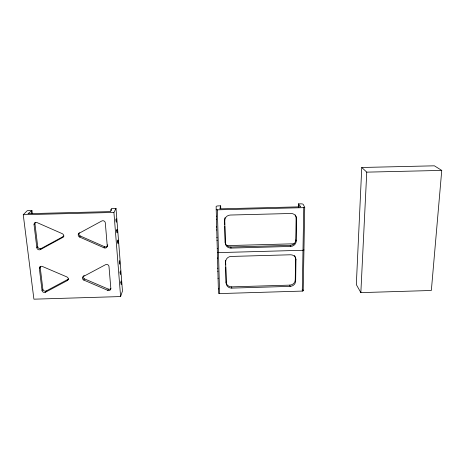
<?xml version="1.0" encoding="UTF-8"?>
<svg xmlns="http://www.w3.org/2000/svg" width="465" height="465" viewBox="0 0 465 465"><rect width="100%" height="100%" fill="white"/><g stroke="black" fill="none" stroke-linecap="round" stroke-linejoin="round"><path stroke-width="0.7" d="M225.757 267.073L226.17 283.191A5.493 5.092 -5.1 0 0 231.762 288.108L290.148 286.364A5.481 5.051 -15.6 0 0 295.653 281.139L295.252 279.93L295.548 258.714A5.516 5.144 -17.4 0 0 294.362 255.483M224.822 226.13L225.252 242.939A5.609 5.313 -5.2 0 0 230.966 248.083L290.596 246.444A5.603 5.266 -19.4 0 0 296.222 241.01L295.804 239.969L296.112 217.841A5.644 5.359 -22.7 0 0 295.24 214.906M295.653 281.139L295.955 259.83L295.548 258.714M296.222 241.01L296.536 218.782L296.112 217.841M298.332 206.797L298.379 203.897L300.681 203.839A2.244 0.587 0.6 0 1 303.192 204.368L304.72 207.314L303.203 290.631A1.093 0.424 1.5 0 1 302.267 291.09L219.585 293.584A1.093 0.43 -1.7 0 1 218.474 293.183L216.132 206.547A2.244 0.593 -1.4 0 1 218.352 205.896L220.672 205.838L219.887 208.849L300.762 206.815L298.379 203.897M298.664 207.419L298.704 204.565M302.267 291.09L303.75 207.646A1.139 0.302 0.7 0 0 304.72 207.314M361.764 167.487L356.324 284.592L360.846 292.625L431.346 290.48L441.75 170.405L434.38 165.819L361.764 167.487L366.757 172.143L441.75 170.405M360.846 292.625L366.757 172.143M31.957 210.558L27.301 210.674L23.25 214.72L33.904 299.181L120.609 296.565L122.469 291.032L116.006 208.454L111.397 208.57L110.67 211.598L27.97 213.685L31.957 210.558L32.312 213.441M84.107 275.228L83.485 276.448A2.255 2.04 17.4 0 0 83.84 280.099L107.764 290.352L108.264 289.079A2.22 2.011 14 0 0 110.856 288.579M107.246 245.863L105.305 222.834A2.319 2.151 22.6 0 0 101.794 220.985L79.23 233.215A2.319 2.122 22.9 0 0 79.608 237.04L104.108 247.839A2.29 2.104 19.1 0 0 107.246 245.863L107.758 244.782M104.108 247.839L104.637 246.746A2.279 2.098 19.1 0 0 107.688 245.508M83.84 280.099L84.461 278.866A2.249 2.029 17.4 0 1 83.125 276.472M120.609 296.565L113.925 212.435L116.006 208.454M40.333 266.271A2.29 2.04 21.9 0 0 40.199 267.23L39.356 268.421L42.03 290.497A2.267 2.005 19.5 0 0 45.5 292.206L67.28 280.581L67.983 279.349A2.261 2.023 19 0 0 68.57 278.872M79.608 237.04L80.265 235.993A2.308 2.116 23 0 1 79.283 232.686M45.5 292.206L46.302 290.921L67.983 279.349M42.03 290.497L42.85 289.218L40.199 267.23M35.206 222.427A2.36 2.122 27.2 0 0 34.945 223.677L34.055 224.671L36.851 247.775A2.331 2.087 24.2 0 0 40.409 249.577L62.665 237.487L63.403 236.441A2.325 2.11 24.4 0 0 64.007 235.941M40.409 249.577L41.257 248.473L63.403 236.441M36.851 247.775L37.717 246.677L34.945 223.677M83.485 276.448L105.555 264.69A2.261 2.063 16.4 0 1 108.984 266.445L110.839 288.457A2.232 2.023 13.9 0 1 107.764 290.352M226.1 281.964A5.464 5.074 -5.1 0 0 231.663 286.864L289.771 285.132A5.452 5.034 -15.6 0 0 295.252 279.93M226.525 245.63L294.351 243.776M225.182 241.887A5.58 5.289 -5.2 0 0 230.867 247.008L290.212 245.381A5.574 5.243 -19.5 0 0 295.804 239.969M23.25 214.72L113.925 212.435M216.213 209.546A1.139 0.308 -1.4 0 0 217.364 209.825L303.75 207.646M84.461 278.866L108.264 289.079M80.265 235.993L104.637 246.746M290.212 245.381L290.596 246.444M302.913 289.805L303.203 290.631M289.771 285.132L290.148 286.364M31.271 211.261L31.533 213.389M230.867 247.008L230.966 248.083M111.013 209.262L111.129 210.703M231.663 286.864L231.762 288.108M225.031 217.678A5.644 5.411 -5.3 0 0 224.676 219.683L225.252 242.939M226.17 283.191L225.612 260.685L225.711 264.945M216.963 237.301L216.975 237.656M217.056 240.684L217.045 240.318M217.521 257.982L217.533 258.296M217.364 209.825L219.585 293.584M217.8 268.142L217.806 268.45M217.887 271.479L217.882 271.176M218.068 278.204L218.079 278.5M216.394 216.149L216.405 216.556M216.475 219.184L216.481 219.521M216.678 226.775L216.69 227.164M216.76 229.809L216.771 230.134M220.672 205.838L220.747 208.698M224.676 219.683L224.793 224.694M295.955 259.83A5.545 5.162 -17.4 0 0 290.503 254.779L231.134 256.442A5.557 5.208 -5.2 0 0 225.682 261.824M296.536 218.782A5.673 5.382 -22.7 0 0 290.968 213.487L230.309 215.039A5.673 5.441 -5.4 0 0 224.746 220.637M303.947 249.879A1.116 0.366 1.1 0 1 302.994 250.275L218.498 252.617A1.116 0.372 -1.6 0 1 217.37 252.28M218.364 288.998A2.151 0.831 -1.7 0 1 218.829 288.463M217.271 248.659A2.197 0.721 -1.5 0 1 217.417 248.391M41.257 248.473A2.319 2.081 24.3 0 1 37.717 246.677M34.055 224.671A2.372 2.133 27.2 0 1 37.188 222.648L62.252 233.663A2.337 2.116 24.3 0 1 62.665 237.487M46.302 290.921A2.255 2 19.5 0 1 42.85 289.218M39.356 268.421A2.302 2.052 21.8 0 1 42.425 266.474L66.89 276.925A2.273 2.034 18.9 0 1 67.28 280.581M119.261 262.028C119.854 268.91 119.947 256.959 119.261 262.028M120.069 272.263C120.65 279.093 120.761 267.009 120.069 272.263M120.865 282.394C121.441 289.125 121.545 277.094 120.865 282.394M115.948 219.945C116.552 226.996 116.68 215.219 115.948 219.945M116.791 230.64L117.122 232.831L117.006 229.385L116.791 230.64M117.622 241.219C118.209 248.24 118.348 236.313 117.622 241.219"/></g></svg>
